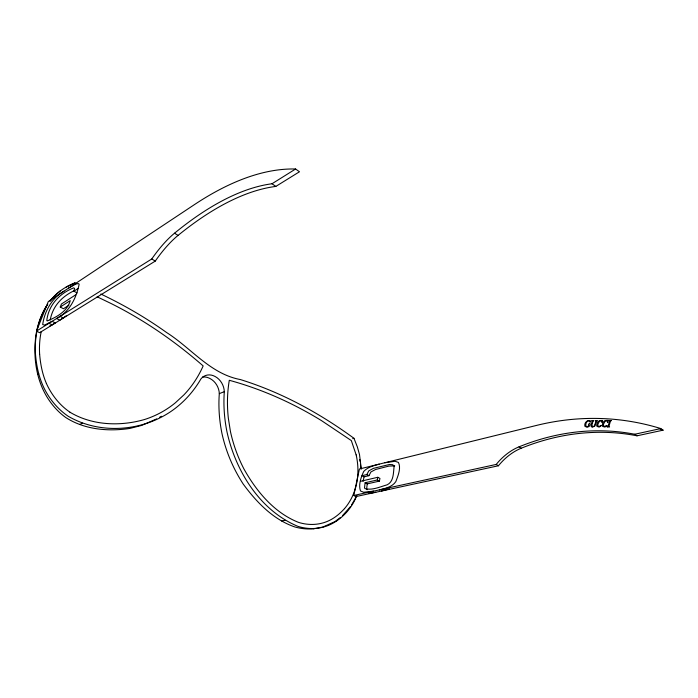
<?xml version="1.0" encoding="UTF-8"?>
<svg xmlns="http://www.w3.org/2000/svg" width="698" height="698" viewBox="0 0 698 698"><rect width="100%" height="100%" fill="white"/><g stroke="black" fill="none" stroke-linecap="round" stroke-linejoin="round"><path stroke-width="1.05" d="M365.115 482.754L377.269 479.971L377.81 477.284L379.939 478.435L379.398 481.114L367.235 483.88L365.115 482.754L364.513 487.823L364.967 488.609C372.139 490.615 380.174 486.759 387.146 484.813C393.96 481.585 393.314 472.372 394.152 466.002L392.642 464.685L389.371 464.519L373.421 468.358L368.823 470.827L366.834 474.544L361.939 475.713L364.042 476.839L368.945 475.678L370.926 471.961L375.533 469.51L388.865 466.107L394.771 465.863M367.235 483.88L366.642 488.949L367.096 489.734M363.073 481.445L364.042 476.839M353.746 495.475L359.409 469.004L536.631 425.387A415.694 307.452 -82.6 0 1 660.832 428.563L663.1 430.169L637.038 435.805A327.955 249.84 -78.5 0 0 521.24 448.221A50.989 35.519 -59.7 0 0 498.424 465.767L355.875 496.575L353.746 495.475L496.199 464.432A51.076 35.467 -59.7 0 1 519.015 446.842A328.601 249.692 -78.4 0 1 634.77 434.243L660.832 428.563M50.177 319.998C52.969 305.707 61.825 296.633 74.529 290.499M77.094 292.959L73.909 291.197L74.581 288.544L73.787 287.829C59.592 293.413 48.52 304.965 46.775 320.609L47.272 320.932C56.651 317.162 67.409 311.238 70.262 300.62L60.255 307.033L63.431 308.743L68.91 305.262M60.255 307.033L61.433 304.023L75.654 294.853M36.497 331.096L48.275 301.588L194.419 204.627A570.187 226.431 -67.9 0 1 295.586 169.003L299.477 171.769L275.841 186.41A442.541 179.168 -65.9 0 0 178.069 235.401A64.827 22.214 -59.6 0 0 155.279 261.087L39.638 332.719L36.497 331.096L151.754 258.984A64.966 22.031 -59.6 0 1 174.526 233.211A443.884 177.903 -65.9 0 1 272.002 183.757L295.586 169.003M351.548 504.951L354.75 499.463A66.738 59.47 54.6 0 0 356.504 495.589M350.37 506.704L342.701 515.429M50.282 300.812C56.512 292.575 65.324 286.625 74.895 282.917L76.728 283.685M49.959 301.361L54.592 295.935L60.517 290.7M344.463 508.65C339.612 514.016 333.862 518.71 327.126 521.476A54.688 46.338 65.8 0 1 298.604 522.409C274.235 512.829 256.358 491.261 243.916 468.908A117.36 91.255 69.4 0 1 230.401 431.312L228.351 418.276A116.994 88.978 71.6 0 1 229.302 380.288C261.829 389.152 292.898 403.034 321.595 420.685L351.33 440.586L356.137 454.852M46.914 305.576A77.783 61.215 75 0 0 35.485 354.113C36.471 366.738 39.332 379.363 45.326 390.592A67.165 54.409 72.2 0 0 68.134 416.217C101.891 435.953 147.775 431.172 177.746 406.341A141.389 117.325 54.6 0 0 200.876 378.988A15.583 12.573 69 0 1 215.176 376.536A15.583 12.817 66.3 0 1 224.311 391.665A120.902 91.97 71.6 0 0 226.963 431.783C235.592 470.976 259.761 510.456 297.967 526.379A58.902 49.907 65.8 0 0 324.605 526.737C333.469 524.085 341.13 518.448 347.211 511.564A68.709 59.295 62 0 0 356.853 495.51M336.078 520.734L340.336 517.55M66.188 315.836L59.81 320.225L56.599 318.515C69.573 311.884 76.344 297.915 79.136 284.269L78.63 283.624L76.099 283.894L68.465 288.195M63.972 291.179C51.914 297.941 44.532 311.256 42.691 324.57L44.559 325.111L52.123 321.316L55.317 323.008L49.593 326.132M74.895 282.917L66.214 287.018M73.909 291.197L78.132 288.44M334.429 521.834L322.755 527.077L313.768 528.787M156.684 418.887L141.703 425.405L129.819 428.441C108.181 431.73 84.266 429.628 65.568 417.378A68.683 53.537 76.9 0 1 49.959 401.463C36.366 382.46 32.85 357.769 35.956 335.023A75.716 56.669 80 0 1 47.796 304.023M159.528 417.325L161.413 416.278M37.709 374.25L38.695 373.709M79.555 424.48L82.573 423.189M313.768 528.787A60.29 52.682 60.3 0 1 294.896 526.973C273.119 519.582 256.349 501.975 243.087 483.88L242.555 483.025C232.853 467.869 225.812 451.048 221.955 433.467A120.222 92.302 71.2 0 1 219.303 393.628L224.311 391.665M379.319 489.909C385.226 488.391 392.163 487.047 395.818 481.629C398.008 475.8 401.237 468.358 398.462 462.434L395.112 461.282L384.799 462.748M381.466 491.043L389.318 488.862M352.691 438.667L353.965 438.309L357.332 446.86L359.496 454.511L361.32 469.091M379.171 464.135C373.727 465.662 367.689 467.075 363.737 471.42C361.067 477.17 358.222 484.84 360.526 490.982L363.632 492.256L373.648 491.139M360.77 481.245L377.81 477.284M281.599 520.996L285.142 520.263M335.223 521.371L336.48 521.136M368.361 493.399L375.794 492.273M97.144 296.79L111.078 303.517C144.373 320.112 175.146 341.488 203.153 365.918A136.799 113.495 54.6 0 1 183.897 394.902L175.373 402.79A137.122 112.23 58.1 0 1 144.791 419.428C120.361 426.591 92.136 425.527 69.957 412.213M100.826 294.015C123.782 304.939 145.891 317.695 166.569 332.51C191.261 348.119 210.264 373.927 240.356 379.555C281.32 392.259 319.448 413.015 353.965 438.309M48.939 323.209L52.114 324.884M369.556 491.916L371.702 493.041M59.984 316.29L63.204 318.009M383.542 488.862L385.697 490.013M377.269 479.971L379.398 481.114M366.834 474.544L368.945 475.678M151.754 258.984L155.279 261.087M496.199 464.432L498.424 465.767M174.526 233.211L178.069 235.401M519.015 446.842L521.24 448.221M272.002 183.757L275.841 186.41M634.77 434.243L637.038 435.805M585.264 426.487L587.001 427.141L589.077 426.583C592.017 422.307 587.908 422.29 588.318 426.478C583.676 428.406 586.102 419.132 589.662 421.182C590.133 424.175 591.634 419.847 589.295 420.615C587.699 420.301 586.259 421.47 585.474 422.752A3.691 2.609 -53.2 0 0 584.933 423.956L584.767 425.038A3.499 2.469 -53.2 0 0 585.264 426.487M46.382 383.411C42.412 374.233 40.484 364.312 39.646 354.383M359.74 459.528L360.124 461.457M360.482 464.353L360.822 468.227M660.186 429.287A414.874 307.565 -82.8 0 1 663.1 430.169M39.638 354.383A73.342 57.707 75 0 1 41.252 331.454M356.146 454.852A64.809 55.936 62 0 1 356.521 483.897M356.303 484.892A64.809 55.936 62 0 1 344.48 508.668M219.312 393.628A15.487 12.834 65.7 0 0 210.159 378.621A15.478 12.494 69.5 0 0 202.429 377.121M69.957 412.195A62.358 50.509 72.3 0 1 46.373 383.411M603.238 424.698L604.136 426.618L607.086 425.466L605.035 427.019L602.732 426.461A3.56 2.556 -52.3 0 1 602.295 424.986L602.828 422.962A3.944 2.827 -52.2 0 1 603.657 421.74A3.385 2.426 -52.2 0 1 604.355 421.112A3.525 2.53 -52.2 0 1 605.908 420.449L608.255 420.405L607.766 422.587L607.103 420.99L605.166 421.086L603.238 424.698M597.619 424.716L598.5 426.635L601.414 425.483L599.381 427.028L597.113 426.469A3.534 2.522 -52.6 0 1 596.685 425.012L597.218 422.988A3.918 2.801 -52.5 0 1 598.046 421.775A3.359 2.399 -52.5 0 1 598.736 421.156A3.499 2.504 -52.5 0 1 600.28 420.493L602.592 420.449L602.104 422.613L601.449 421.034L599.538 421.13L597.619 424.716M591.817 425.387L592.419 426.696L594.286 426.155L596.04 421.287L595.455 420.65L597.409 420.632L596.424 421.365L594.958 425.859L592.628 427.141L591.372 426.783L590.988 425.815L592.122 421.313L591.546 420.685L593.911 420.667L592.951 421.348L591.817 425.387M609.598 421.034L608.141 426.304L607.164 426.967L609.598 426.967L609.101 425.824L610.436 421.199L611.413 420.528L608.979 420.545L609.598 421.034"/></g></svg>
